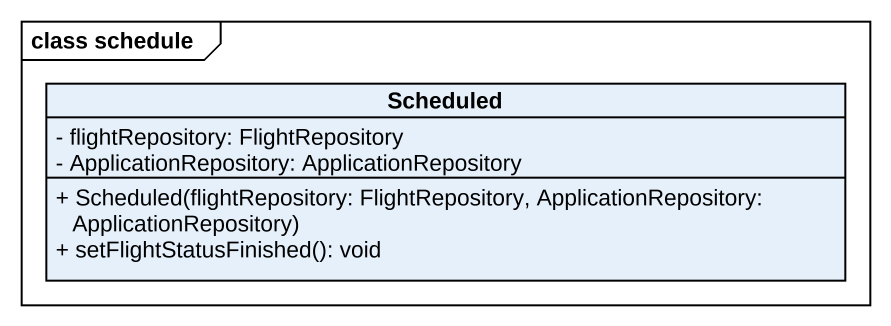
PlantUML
@startuml
mainframe class schedule
hide circle
hide empty members
skinparam classAttributeIconSize 0
class Scheduled {
  - flightRepository: FlightRepository
  - ApplicationRepository: ApplicationRepository
  + Scheduled(flightRepository: FlightRepository, ApplicationRepository: ApplicationRepository)
  + setFlightStatusFinished(): void
}
@enduml
